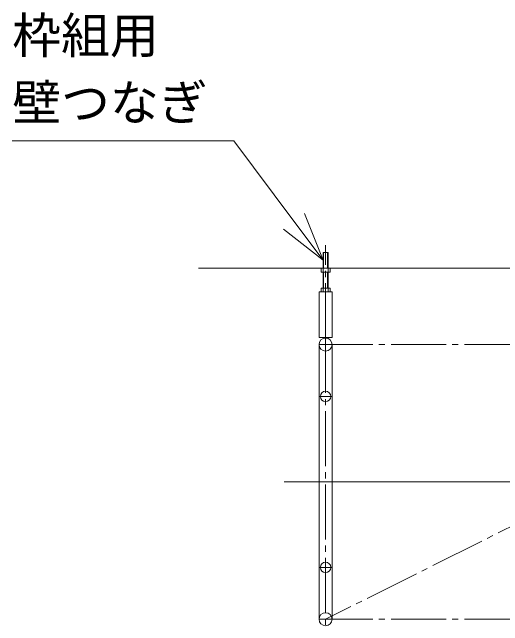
# Model space of a CAD drawing. Units: millimetres, scale not verified. Extents: x -7202 to 7173, y -9671 to 10206.
# Drawn here: x -7202 to -5595, y 7670 to 9680 of the extents above; entities that cross this region are included whole.
import ezdxf
from ezdxf.enums import TextEntityAlignment as Align

# ---------------------------------------------------------------- set-up
doc = ezdxf.new("R2010")
doc.units = ezdxf.units.MM
doc.header["$LTSCALE"] = 20
doc.linetypes.add('CHAIN2', pattern=[12, 9, -1, 1, -1])
for name, color, linetype, lineweight in [('0-3_12 常用一点鎖線', 3, 'CHAIN2', 18), ('0-5_05 寸法', 3, 'Continuous', 18), ('0-6_30 補完実線', 6, 'Continuous', 18), ('0-7_32 補完一点鎖線', 6, 'CHAIN2', 18), ('0-B_20 準用実線', 4, 'Continuous', 18), ('0-C_22 準用一点鎖線', 4, 'CHAIN2', 18), ('0-E_80 躯体A', 1, 'Continuous', 18)]:
    doc.layers.add(name, color=color, linetype=linetype, lineweight=lineweight)
doc.styles.add('ＭＳ ゴシック', font='')
doc.styles.get('ＭＳ ゴシック').set_extended_font_data('MS Gothic')

msp = doc.modelspace()

# ---------------------------------------------------------------- linework, layer by layer
at = {"layer": '0-3_12 常用一点鎖線'}
msp.add_line((2921.94, 8141.13), (-6310.68, 8141.13), dxfattribs=at)
at = {"layer": '0-5_05 寸法', "color": 7}
for p, q in [((-7201.89, 9258.45), (-6476.56, 9258.45)), ((-6476.2, 9258.45), (-6476.56, 9258.45)), ((-6279.15, 8995.28), (-6476.2, 9258.45)), ((-6183.26, 8867.2), (-6279.15, 8995.28))]:
    msp.add_line(p, q, dxfattribs=at)
msp.add_lwpolyline([(-6244.84, 9020.98), (-6183.26, 8867.2), (-6313.47, 8969.59)], dxfattribs=at)
at = {"layer": '0-6_30 補完実線'}
for p, q in [((-6182.01, 8841.13), (-6182.01, 8893.28)), ((-6168.51, 8893.28), (-6168.51, 8841.13)), ((-6182.01, 8776.03), (-6182.01, 8827.89)), ((-6168.51, 8827.89), (-6168.51, 8776.03)), ((-6167.26, 8841.13), (-6167.26, 8763.89)), ((-6196.61, 8613.89), (-6196.61, 8763.89)), ((-6196.61, 8763.89), (-6153.91, 8763.89)), ((-6153.91, 8763.89), (-6153.91, 8613.89)), ((-6196.61, 8613.89), (-6153.91, 8613.89))]:
    msp.add_line(p, q, dxfattribs=at)
for points in [[(-6183.26, 8763.89), (-6183.26, 8841.13), (-6183.26, 8893.28), (-6167.26, 8893.28), (-6167.26, 8841.13)], [(-6190.26, 8763.89), (-6190.26, 8776.03), (-6160.26, 8776.03), (-6160.26, 8763.89)]]:
    msp.add_lwpolyline(points, dxfattribs=at)
msp.add_lwpolyline([(-6160.26, 8827.89), (-6190.26, 8827.89), (-6190.26, 8841.13), (-6160.26, 8841.13)], close=True, dxfattribs=at)
at = {"layer": '0-7_32 補完一点鎖線'}
msp.add_line((-6175.26, 8612.48), (-6175.26, 8916.57), dxfattribs=at)
at = {"layer": '0-B_20 準用実線'}
for p, q in [((-6196.61, 8591.13), (-6196.61, 7691.13)), ((-6153.91, 7691.13), (-6153.91, 8591.13))]:
    msp.add_line(p, q, dxfattribs=at)
for centre, radius in [((-6175.26, 8591.13), 21.35), ((-6175.25, 8421.22), 17), ((-6175.26, 7861.13), 17), ((-6175.26, 7691.13), 21.35)]:
    msp.add_circle(centre, radius, dxfattribs=at)
at = {"layer": '0-C_22 準用一点鎖線'}
for p, q in [((-6175.26, 8612.48), (-6175.26, 7669.78)), ((-4340.58, 8591.13), (-6196.61, 8591.13)), ((-4375.26, 8591.13), (-6175.26, 7691.13)), ((-6196.61, 8421.22), (-6153.9, 8421.22)), ((-6272.45, 8141.13), (-4264.74, 8141.13)), ((-6196.62, 7861.13), (-6153.91, 7861.13)), ((-4340.58, 7691.13), (-6196.61, 7691.13))]:
    msp.add_line(p, q, dxfattribs=at)
at = {"layer": '0-E_80 躯体A'}
msp.add_line((-6591.55, 8841.13), (3241.03, 8841.13), dxfattribs=at)

# ---------------------------------------------------------------- texts
at = {"layer": '0-5_05 寸法', "color": 7, "style": 'ＭＳ ゴシック'}
for s, p in [('枠組用', (-7201.89, 9510.45)), ('壁つなぎ', (-7201.89, 9290.45))]:
    msp.add_text(s, height=117.3, dxfattribs=at).set_placement(p, align=Align.BOTTOM_LEFT)

doc.saveas('drawing.dxf')
